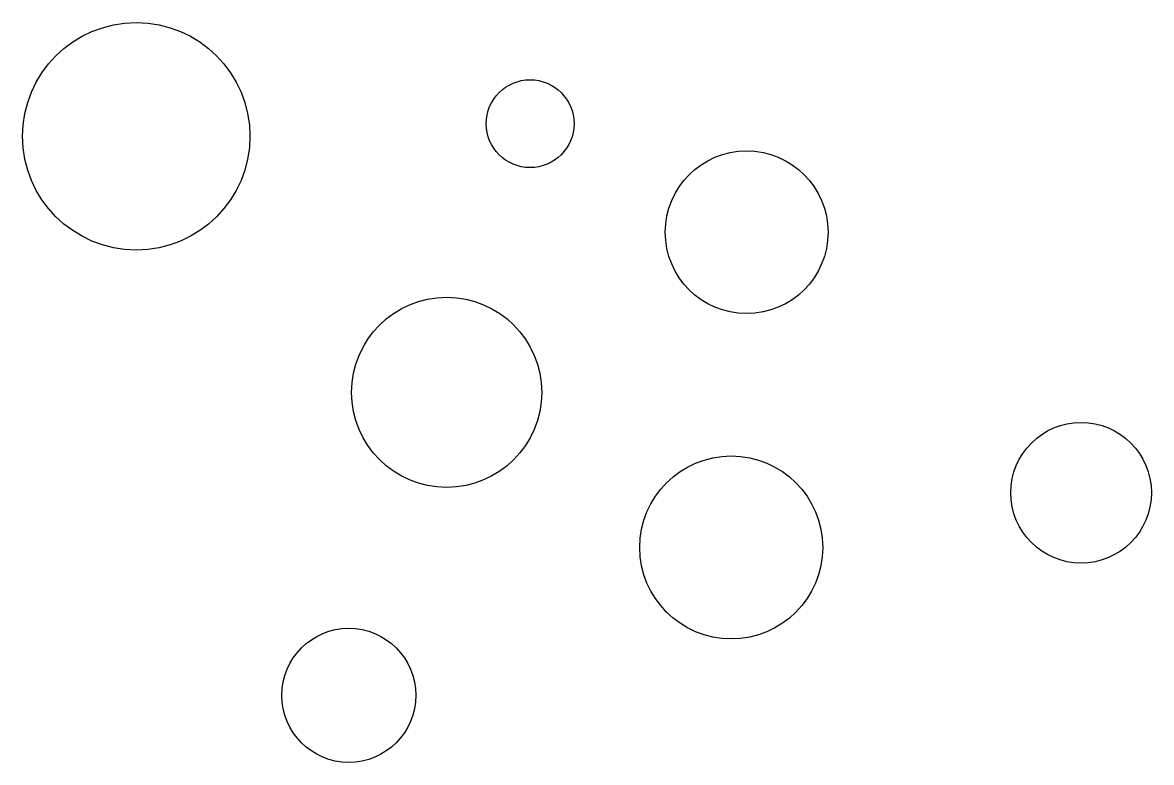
# Model space of a CAD drawing. Header units: millimetres. Extents: x -45 to 74, y -39 to 39.
import ezdxf

# ---------------------------------------------------------------- set-up
doc = ezdxf.new("R2010")
doc.units = ezdxf.units.MM

msp = doc.modelspace()

# ---------------------------------------------------------------- linework, layer by layer
for centre, radius in [((-32.65, 26.93), 11.96), ((8.78, 28.26), 4.62), ((31.56, 16.84), 8.56), ((0, 0), 10), ((66.74, -10.56), 7.4), ((29.94, -16.31), 9.62), ((-10.29, -31.86), 7.05)]:
    msp.add_circle(centre, radius)

doc.saveas('drawing.dxf')
